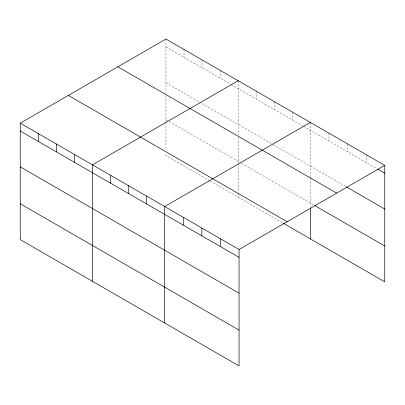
<?xml version="1.0" encoding="UTF-8"?>
<svg xmlns="http://www.w3.org/2000/svg" width="405" height="405" viewBox="0 0 405 405"><rect width="100%" height="100%" fill="white"/><g stroke="black" fill="none" stroke-linecap="round" stroke-linejoin="round"><path stroke-width="0.3" stroke-dasharray="2.02 1.52" d="M165.944 39.052L165.944 93.201M165.944 46.899L230.491 84.164M231.037 84.483L302.697 125.854M303.244 126.168L376.544 168.49M165.944 82.742L200.951 102.951M202.044 103.584L272.611 144.322M273.157 144.641L345.91 186.644M165.944 119.667L168.677 121.247M169.224 121.561L239.244 161.985M241.431 163.25L313.637 204.935M209.704 180.772L165.944 155.505L165.944 153.034M210.251 181.086L283.004 223.089M366.15 154.639L366.15 162.491M347.551 143.902L347.551 151.748M328.956 133.164L328.956 141.011M310.357 122.426L310.357 177.193M310.357 177.81L310.357 206.747M292.304 112.003L292.304 119.855M274.251 101.584L274.251 109.431M256.203 91.16L256.203 99.007M238.15 80.737L238.15 134.89M238.15 137.351L238.15 163.21M238.15 163.828L238.15 192.248M238.15 192.871L238.15 197.194M220.097 70.318L220.097 78.165M202.044 59.894L202.044 67.741M183.997 49.476L183.997 57.323M165.944 95.666L165.944 121.52M165.944 122.138L165.944 150.564"/><path stroke-width="0.61" d="M20.25 123.166L239.056 249.495L239.056 365.948L20.25 239.623L20.25 123.166L165.944 39.052L384.75 165.377L384.75 281.834L283.551 223.408M238.15 80.737L92.456 164.855L92.456 281.308M310.357 122.426L164.663 206.545L164.663 322.998M239.056 249.495L384.75 165.377M377.637 169.123L384.75 173.229M346.457 186.958L384.75 209.066M117.865 66.81L336.671 193.134M314.731 205.568L384.75 245.992M68.329 95.408L287.135 221.737M20.25 131.018L239.056 257.342M20.25 166.855L239.056 293.185M20.25 203.781L239.056 330.11M310.357 207.983L310.357 238.884M220.457 238.758L220.457 246.605M201.857 228.02L201.857 235.867M183.262 217.282L183.262 225.129M146.61 196.121L146.61 203.968M128.557 185.698L128.557 193.544M110.509 175.279L110.509 183.126M74.404 154.432L74.404 162.284M56.351 144.013L56.351 151.86M38.303 133.589L38.303 141.436"/></g></svg>
